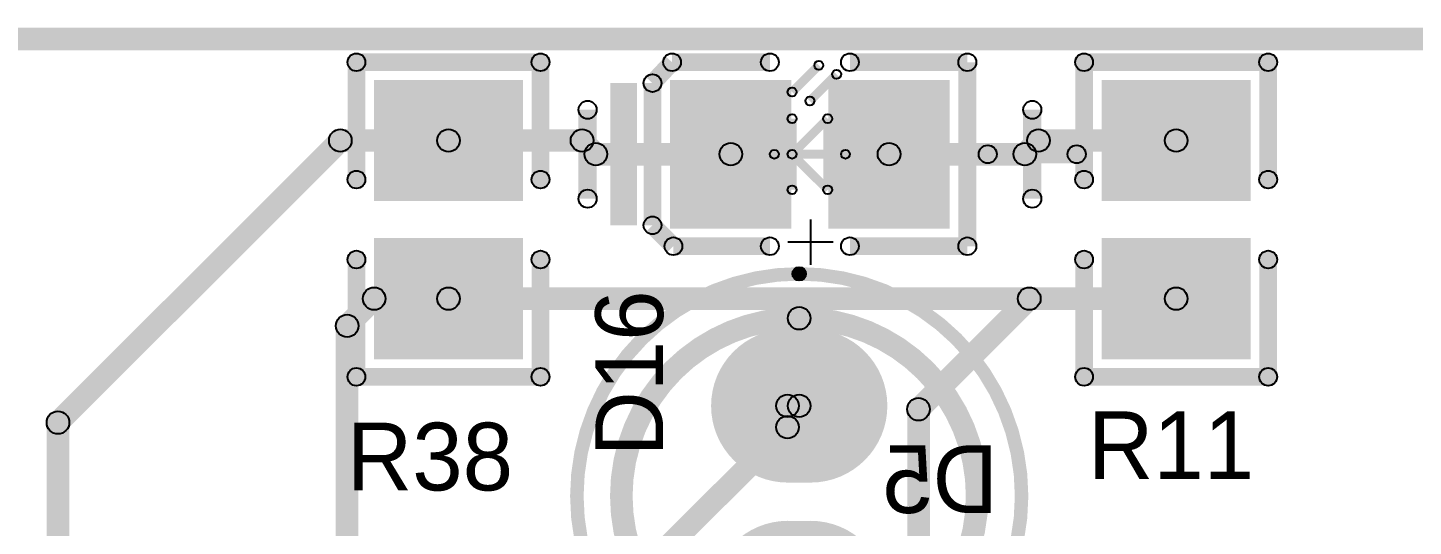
# Model space of a CAD drawing. Header units: millimetres. Extents: x 0 to 137, y 0 to 37.
# Drawn here: x 67.1 to 82.68, y 31.6 to 37.21 of the extents above; entities that cross this region are included whole.
import ezdxf

# ---------------------------------------------------------------- set-up
doc = ezdxf.new("R2010")
doc.units = ezdxf.units.MM
for name, color, linetype in [('BottomLayer', 5, 'Continuous'), ('BottomOverlay', 54, 'Continuous'), ('BottomSolder', 6, 'Continuous'), ('KeepOutLayer', 6, 'Continuous'), ('Mechanical13', 56, 'Continuous'), ('Mechanical15', 56, 'Continuous'), ('MultiLayer', 9, 'Continuous'), ('PadHoleLayer', 156, 'Continuous'), ('TopLayer', 1, 'Continuous'), ('TopOverlay', 2, 'Continuous'), ('TopPaste', 8, 'Continuous'), ('TopSolder', 216, 'Continuous')]:
    doc.layers.add(name, color=color, linetype=linetype)

# ---------------------------------------------------------------- blocks, each defined once
blk = doc.blocks.new('0805_R_15')
at = {"layer": 'TopLayer'}
for points in [[(-1.47, 0.735), (-0.31, 0.735), (-0.31, -0.735), (-1.47, -0.735)], [(0.31, 0.735), (1.47, 0.735), (1.47, -0.735), (0.31, -0.735)]]:
    blk.add_hatch(color=1, dxfattribs=at).paths.add_polyline_path(points)
at = {"layer": 'TopOverlay'}
h = blk.add_hatch(color=2, dxfattribs=at)
edge = h.paths.add_edge_path()
edge.add_arc((-1.77, 1.035), 0.1, 0, 360)
h = blk.add_hatch(color=2, dxfattribs=at)
edge = h.paths.add_edge_path()
edge.add_arc((-1.77, 1.035), 0.1, 0, 360)
for points in [[(-0.45, 1.135), (-0.45, 0.935), (-1.77, 0.935), (-1.77, 1.135)], [(1.77, 1.135), (1.77, 0.935), (0.45, 0.935), (0.45, 1.135)], [(-1.67, -1.035), (-1.87, -1.035), (-1.87, 1.035), (-1.67, 1.035)], [(1.87, -1.035), (1.67, -1.035), (1.67, 1.035), (1.87, 1.035)], [(-0.45, -0.935), (-0.45, -1.135), (-1.77, -1.135), (-1.77, -0.935)], [(1.77, -0.935), (1.77, -1.135), (0.45, -1.135), (0.45, -0.935)]]:
    blk.add_hatch(color=2, dxfattribs=at).paths.add_polyline_path(points)
h = blk.add_hatch(color=2, dxfattribs=at)
edge = h.paths.add_edge_path()
edge.add_arc((-0.45, 1.035), 0.1, 0, 360)
h = blk.add_hatch(color=2, dxfattribs=at)
edge = h.paths.add_edge_path()
edge.add_arc((0.45, 1.035), 0.1, 0, 360)
h = blk.add_hatch(color=2, dxfattribs=at)
edge = h.paths.add_edge_path()
edge.add_arc((1.77, 1.035), 0.1, 0, 360)
h = blk.add_hatch(color=2, dxfattribs=at)
edge = h.paths.add_edge_path()
edge.add_arc((1.77, 1.035), 0.1, 0, 360)
h = blk.add_hatch(color=2, dxfattribs=at)
edge = h.paths.add_edge_path()
edge.add_arc((-1.77, -1.035), 0.1, 0, 360)
h = blk.add_hatch(color=2, dxfattribs=at)
edge = h.paths.add_edge_path()
edge.add_arc((-1.77, -1.035), 0.1, 0, 360)
h = blk.add_hatch(color=2, dxfattribs=at)
edge = h.paths.add_edge_path()
edge.add_arc((-0.45, -1.035), 0.1, 0, 360)
h = blk.add_hatch(color=2, dxfattribs=at)
edge = h.paths.add_edge_path()
edge.add_arc((0.45, -1.035), 0.1, 0, 360)
h = blk.add_hatch(color=2, dxfattribs=at)
edge = h.paths.add_edge_path()
edge.add_arc((1.77, -1.035), 0.1, 0, 360)
h = blk.add_hatch(color=2, dxfattribs=at)
edge = h.paths.add_edge_path()
edge.add_arc((1.77, -1.035), 0.1, 0, 360)
at = {"layer": 'TopPaste'}
for points in [[(-1.47, 0.735), (-0.31, 0.735), (-0.31, -0.735), (-1.47, -0.735)], [(0.31, 0.735), (1.47, 0.735), (1.47, -0.735), (0.31, -0.735)]]:
    blk.add_hatch(color=8, dxfattribs=at).paths.add_polyline_path(points)
at = {"layer": 'TopSolder'}
for points in [[(-1.572, 0.837), (-0.208, 0.837), (-0.208, -0.837), (-1.572, -0.837)], [(0.208, 0.837), (1.572, 0.837), (1.572, -0.837), (0.208, -0.837)]]:
    blk.add_hatch(color=216, dxfattribs=at).paths.add_polyline_path(points)
at = {"layer": 'TopOverlay'}
for centre in [(-1.77, 1.035), (-1.77, 1.035), (-0.45, 1.035), (0.45, 1.035), (1.77, 1.035), (1.77, 1.035), (-1.77, -1.035), (-1.77, -1.035), (-0.45, -1.035), (0.45, -1.035), (1.77, -1.035), (1.77, -1.035)]:
    blk.add_circle(centre, 0.1, dxfattribs=at)
blk = doc.blocks.new('0805_R_23')
at = {"layer": 'TopLayer'}
for points in [[(-1.47, 0.735), (-0.31, 0.735), (-0.31, -0.735), (-1.47, -0.735)], [(0.31, 0.735), (1.47, 0.735), (1.47, -0.735), (0.31, -0.735)]]:
    blk.add_hatch(color=1, dxfattribs=at).paths.add_polyline_path(points)
at = {"layer": 'TopOverlay'}
h = blk.add_hatch(color=2, dxfattribs=at)
edge = h.paths.add_edge_path()
edge.add_arc((-1.77, 1.035), 0.1, 0, 360)
h = blk.add_hatch(color=2, dxfattribs=at)
edge = h.paths.add_edge_path()
edge.add_arc((-1.77, 1.035), 0.1, 0, 360)
for points in [[(-0.45, 1.135), (-0.45, 0.935), (-1.77, 0.935), (-1.77, 1.135)], [(1.77, 1.135), (1.77, 0.935), (0.45, 0.935), (0.45, 1.135)], [(-1.67, -1.035), (-1.87, -1.035), (-1.87, 1.035), (-1.67, 1.035)], [(1.87, -1.035), (1.67, -1.035), (1.67, 1.035), (1.87, 1.035)], [(-0.45, -0.935), (-0.45, -1.135), (-1.77, -1.135), (-1.77, -0.935)], [(1.77, -0.935), (1.77, -1.135), (0.45, -1.135), (0.45, -0.935)]]:
    blk.add_hatch(color=2, dxfattribs=at).paths.add_polyline_path(points)
h = blk.add_hatch(color=2, dxfattribs=at)
edge = h.paths.add_edge_path()
edge.add_arc((-0.45, 1.035), 0.1, 0, 360)
h = blk.add_hatch(color=2, dxfattribs=at)
edge = h.paths.add_edge_path()
edge.add_arc((0.45, 1.035), 0.1, 0, 360)
h = blk.add_hatch(color=2, dxfattribs=at)
edge = h.paths.add_edge_path()
edge.add_arc((1.77, 1.035), 0.1, 0, 360)
h = blk.add_hatch(color=2, dxfattribs=at)
edge = h.paths.add_edge_path()
edge.add_arc((1.77, 1.035), 0.1, 0, 360)
h = blk.add_hatch(color=2, dxfattribs=at)
edge = h.paths.add_edge_path()
edge.add_arc((-1.77, -1.035), 0.1, 0, 360)
h = blk.add_hatch(color=2, dxfattribs=at)
edge = h.paths.add_edge_path()
edge.add_arc((-1.77, -1.035), 0.1, 0, 360)
h = blk.add_hatch(color=2, dxfattribs=at)
edge = h.paths.add_edge_path()
edge.add_arc((-0.45, -1.035), 0.1, 0, 360)
h = blk.add_hatch(color=2, dxfattribs=at)
edge = h.paths.add_edge_path()
edge.add_arc((0.45, -1.035), 0.1, 0, 360)
h = blk.add_hatch(color=2, dxfattribs=at)
edge = h.paths.add_edge_path()
edge.add_arc((1.77, -1.035), 0.1, 0, 360)
h = blk.add_hatch(color=2, dxfattribs=at)
edge = h.paths.add_edge_path()
edge.add_arc((1.77, -1.035), 0.1, 0, 360)
at = {"layer": 'TopPaste'}
for points in [[(-1.47, 0.735), (-0.31, 0.735), (-0.31, -0.735), (-1.47, -0.735)], [(0.31, 0.735), (1.47, 0.735), (1.47, -0.735), (0.31, -0.735)]]:
    blk.add_hatch(color=8, dxfattribs=at).paths.add_polyline_path(points)
at = {"layer": 'TopSolder'}
for points in [[(-1.572, 0.837), (-0.208, 0.837), (-0.208, -0.837), (-1.572, -0.837)], [(0.208, 0.837), (1.572, 0.837), (1.572, -0.837), (0.208, -0.837)]]:
    blk.add_hatch(color=216, dxfattribs=at).paths.add_polyline_path(points)
at = {"layer": 'TopOverlay'}
for centre in [(-1.77, 1.035), (-1.77, 1.035), (-0.45, 1.035), (0.45, 1.035), (1.77, 1.035), (1.77, 1.035), (-1.77, -1.035), (-1.77, -1.035), (-0.45, -1.035), (0.45, -1.035), (1.77, -1.035), (1.77, -1.035)]:
    blk.add_circle(centre, 0.1, dxfattribs=at)
blk = doc.blocks.new('0805_LED_S1_62')
at = {"layer": 'Mechanical13'}
for points in [[(-0.165, 0.665), (-0.235, 0.735), (0.065, 1.035), (0.135, 0.965)], [(0.035, 0.565), (-0.035, 0.635), (0.265, 0.935), (0.335, 0.865)], [(-0.15, -0.4), (-0.25, -0.4), (-0.25, 0.4), (-0.15, 0.4)], [(-0.165, -0.035), (-0.235, 0.035), (0.165, 0.435), (0.235, 0.365)], [(0.25, -0.4), (0.15, -0.4), (0.15, 0.4), (0.25, 0.4)], [(-0.4, -0.05), (-0.4, 0.05), (0.4, 0.05), (0.4, -0.05)], [(-0.235, -0.035), (-0.165, 0.035), (0.235, -0.365), (0.165, -0.435)]]:
    blk.add_hatch(color=56, dxfattribs=at).paths.add_polyline_path(points)
h = blk.add_hatch(color=56, dxfattribs=at)
edge = h.paths.add_edge_path()
edge.add_arc((0.1, 1), 0.05, 0, 360)
h = blk.add_hatch(color=56, dxfattribs=at)
edge = h.paths.add_edge_path()
edge.add_arc((0.3, 0.9), 0.05, 0, 360)
h = blk.add_hatch(color=56, dxfattribs=at)
edge = h.paths.add_edge_path()
edge.add_arc((-0.2, 0.7), 0.05, 0, 360)
h = blk.add_hatch(color=56, dxfattribs=at)
edge = h.paths.add_edge_path()
edge.add_arc((0, 0.6), 0.05, 0, 360)
h = blk.add_hatch(color=56, dxfattribs=at)
edge = h.paths.add_edge_path()
edge.add_arc((-0.2, 0.4), 0.05, 0, 360)
h = blk.add_hatch(color=56, dxfattribs=at)
edge = h.paths.add_edge_path()
edge.add_arc((0.2, 0.4), 0.05, 0, 360)
h = blk.add_hatch(color=56, dxfattribs=at)
edge = h.paths.add_edge_path()
edge.add_arc((0.2, 0.4), 0.05, 0, 360)
h = blk.add_hatch(color=56, dxfattribs=at)
edge = h.paths.add_edge_path()
edge.add_arc((-0.4, 0), 0.05, 0, 360)
h = blk.add_hatch(color=56, dxfattribs=at)
edge = h.paths.add_edge_path()
edge.add_arc((-0.2, 0), 0.05, 0, 360)
h = blk.add_hatch(color=56, dxfattribs=at)
edge = h.paths.add_edge_path()
edge.add_arc((-0.2, 0), 0.05, 0, 360)
h = blk.add_hatch(color=56, dxfattribs=at)
edge = h.paths.add_edge_path()
edge.add_arc((0.4, 0), 0.05, 0, 360)
h = blk.add_hatch(color=56, dxfattribs=at)
edge = h.paths.add_edge_path()
edge.add_arc((-0.2, -0.4), 0.05, 0, 360)
h = blk.add_hatch(color=56, dxfattribs=at)
edge = h.paths.add_edge_path()
edge.add_arc((0.2, -0.4), 0.05, 0, 360)
h = blk.add_hatch(color=56, dxfattribs=at)
edge = h.paths.add_edge_path()
edge.add_arc((0.2, -0.4), 0.05, 0, 360)
at = {"layer": 'Mechanical15'}
h = blk.add_hatch(color=56, dxfattribs=at)
edge = h.paths.add_edge_path()
edge.add_arc((-2.5, 0.5), 0.102, 0, 360)
for points in [[(-2.398, -0.5), (-2.602, -0.5), (-2.602, 0.5), (-2.398, 0.5)], [(2.602, -0.5), (2.398, -0.5), (2.398, 0.5), (2.602, 0.5)], [(2, -0.102), (2, 0.102), (3, 0.102), (3, -0.102)]]:
    blk.add_hatch(color=56, dxfattribs=at).paths.add_polyline_path(points)
h = blk.add_hatch(color=56, dxfattribs=at)
edge = h.paths.add_edge_path()
edge.add_arc((2.5, 0.5), 0.102, 0, 360)
h = blk.add_hatch(color=56, dxfattribs=at)
edge = h.paths.add_edge_path()
edge.add_arc((2, 0), 0.102, 0, 360)
h = blk.add_hatch(color=56, dxfattribs=at)
edge = h.paths.add_edge_path()
edge.add_arc((3, 0), 0.102, 0, 360)
h = blk.add_hatch(color=56, dxfattribs=at)
edge = h.paths.add_edge_path()
edge.add_arc((-2.5, -0.5), 0.102, 0, 360)
h = blk.add_hatch(color=56, dxfattribs=at)
edge = h.paths.add_edge_path()
edge.add_arc((2.5, -0.5), 0.102, 0, 360)
at = {"layer": 'TopLayer'}
for points in [[(-0.31, -0.735), (-1.47, -0.735), (-1.47, 0.735), (-0.31, 0.735)], [(1.47, -0.735), (0.31, -0.735), (0.31, 0.735), (1.47, 0.735)]]:
    blk.add_hatch(color=1, dxfattribs=at).paths.add_polyline_path(points)
at = {"layer": 'TopOverlay'}
for points in [[(-1.697, 0.732), (-1.843, 0.868), (-1.623, 1.103), (-1.477, 0.967)], [(-1.55, 0.935), (-1.55, 1.135), (-0.45, 1.135), (-0.45, 0.935)], [(0.45, 0.935), (0.45, 1.135), (1.77, 1.135), (1.77, 0.935)], [(1.87, -1.035), (1.67, -1.035), (1.67, 1.035), (1.87, 1.035)], [(-2.245, -0.8), (-1.945, -0.8), (-1.945, 0.8), (-2.245, 0.8)], [(-1.67, -0.8), (-1.87, -0.8), (-1.87, 0.8), (-1.67, 0.8)], [(-1.841, -0.871), (-1.699, -0.729), (-1.464, -0.964), (-1.606, -1.106)], [(-1.535, -1.135), (-1.535, -0.935), (-0.45, -0.935), (-0.45, -1.135)], [(0.45, -1.135), (0.45, -0.935), (1.77, -0.935), (1.77, -1.135)]]:
    blk.add_hatch(color=2, dxfattribs=at).paths.add_polyline_path(points)
h = blk.add_hatch(color=2, dxfattribs=at)
edge = h.paths.add_edge_path()
edge.add_arc((-1.55, 1.035), 0.1, 0, 360)
h = blk.add_hatch(color=2, dxfattribs=at)
edge = h.paths.add_edge_path()
edge.add_arc((-1.55, 1.035), 0.1, 0, 360)
h = blk.add_hatch(color=2, dxfattribs=at)
edge = h.paths.add_edge_path()
edge.add_arc((-0.45, 1.035), 0.1, 0, 360)
h = blk.add_hatch(color=2, dxfattribs=at)
edge = h.paths.add_edge_path()
edge.add_arc((0.45, 1.035), 0.1, 0, 360)
h = blk.add_hatch(color=2, dxfattribs=at)
edge = h.paths.add_edge_path()
edge.add_arc((1.77, 1.035), 0.1, 0, 360)
h = blk.add_hatch(color=2, dxfattribs=at)
edge = h.paths.add_edge_path()
edge.add_arc((1.77, 1.035), 0.1, 0, 360)
h = blk.add_hatch(color=2, dxfattribs=at)
edge = h.paths.add_edge_path()
edge.add_arc((-1.77, 0.8), 0.1, 0, 360)
h = blk.add_hatch(color=2, dxfattribs=at)
edge = h.paths.add_edge_path()
edge.add_arc((-1.77, 0.8), 0.1, 0, 360)
h = blk.add_hatch(color=2, dxfattribs=at)
edge = h.paths.add_edge_path()
edge.add_arc((-1.77, -0.8), 0.1, 0, 360)
h = blk.add_hatch(color=2, dxfattribs=at)
edge = h.paths.add_edge_path()
edge.add_arc((-1.77, -0.8), 0.1, 0, 360)
h = blk.add_hatch(color=2, dxfattribs=at)
edge = h.paths.add_edge_path()
edge.add_arc((-1.535, -1.035), 0.1, 0, 360)
h = blk.add_hatch(color=2, dxfattribs=at)
edge = h.paths.add_edge_path()
edge.add_arc((-1.535, -1.035), 0.1, 0, 360)
h = blk.add_hatch(color=2, dxfattribs=at)
edge = h.paths.add_edge_path()
edge.add_arc((-0.45, -1.035), 0.1, 0, 360)
h = blk.add_hatch(color=2, dxfattribs=at)
edge = h.paths.add_edge_path()
edge.add_arc((0.45, -1.035), 0.1, 0, 360)
h = blk.add_hatch(color=2, dxfattribs=at)
edge = h.paths.add_edge_path()
edge.add_arc((1.77, -1.035), 0.1, 0, 360)
h = blk.add_hatch(color=2, dxfattribs=at)
edge = h.paths.add_edge_path()
edge.add_arc((1.77, -1.035), 0.1, 0, 360)
at = {"layer": 'TopPaste'}
for points in [[(-0.31, -0.735), (-1.47, -0.735), (-1.47, 0.735), (-0.31, 0.735)], [(1.47, -0.735), (0.31, -0.735), (0.31, 0.735), (1.47, 0.735)]]:
    blk.add_hatch(color=8, dxfattribs=at).paths.add_polyline_path(points)
at = {"layer": 'TopSolder'}
for points in [[(-0.208, -0.837), (-1.572, -0.837), (-1.572, 0.837), (-0.208, 0.837)], [(1.572, -0.837), (0.208, -0.837), (0.208, 0.837), (1.572, 0.837)]]:
    blk.add_hatch(color=216, dxfattribs=at).paths.add_polyline_path(points)
at = {"layer": 'Mechanical13'}
for centre in [(0.1, 1), (0.3, 0.9), (-0.2, 0.7), (0, 0.6), (-0.2, 0.4), (0.2, 0.4), (0.2, 0.4), (-0.4, 0), (-0.2, 0), (-0.2, 0), (0.4, 0), (-0.2, -0.4), (0.2, -0.4), (0.2, -0.4)]:
    blk.add_circle(centre, 0.05, dxfattribs=at)
at = {"layer": 'Mechanical15'}
for centre in [(-2.5, 0.5), (2.5, 0.5), (2, 0), (3, 0), (-2.5, -0.5), (2.5, -0.5)]:
    blk.add_circle(centre, 0.102, dxfattribs=at)
at = {"layer": 'TopOverlay'}
for centre in [(-1.55, 1.035), (-1.55, 1.035), (-0.45, 1.035), (0.45, 1.035), (1.77, 1.035), (1.77, 1.035), (-1.77, 0.8), (-1.77, 0.8), (-1.77, -0.8), (-1.77, -0.8), (-1.535, -1.035), (-1.535, -1.035), (-0.45, -1.035), (0.45, -1.035), (1.77, -1.035), (1.77, -1.035)]:
    blk.add_circle(centre, 0.1, dxfattribs=at)
blk = doc.blocks.new('3___LED___B_73')
at = {"layer": 'BottomLayer'}
h = blk.add_hatch(color=5, dxfattribs=at)
edge = h.paths.add_edge_path()
edge.add_arc((-1.079, -0.127), 0.762, 180, 360)
edge.add_line((-0.318, -0.127), (-0.318, 0.127))
edge.add_arc((-1.079, 0.127), 0.762, 0, 180)
edge.add_line((-1.841, 0.127), (-1.841, -0.127))
h = blk.add_hatch(color=5, dxfattribs=at)
edge = h.paths.add_edge_path()
edge.add_arc((1.079, -0.127), 0.762, 180, 360)
edge.add_line((1.841, -0.127), (1.841, 0.127))
edge.add_arc((1.079, 0.127), 0.762, 0, 180)
edge.add_line((0.318, 0.127), (0.318, -0.127))
at = {"layer": 'BottomOverlay'}
h = blk.add_hatch(color=54, dxfattribs=at)
edge = h.paths.add_edge_path()
edge.add_arc((-2.564, 0), 0.0762, 0, 360)
h = blk.add_hatch(color=54, dxfattribs=at)
edge = h.paths.add_edge_path()
edge.add_arc((-2.064, 0), 0.127, 0, 360)
h = blk.add_hatch(color=54, dxfattribs=at)
edge = h.paths.add_edge_path()
edge.add_arc((1.937, 0), 0.127, 0, 360)
h = blk.add_hatch(color=54, dxfattribs=at)
edge = h.paths.add_edge_path()
edge.add_arc((2.437, 0), 0.0762, 0, 360)
at = {"layer": 'BottomSolder'}
h = blk.add_hatch(color=6, dxfattribs=at)
edge = h.paths.add_edge_path()
edge.add_arc((-1.079, -0.127), 0.864, 180, 360)
edge.add_line((-0.216, -0.127), (-0.216, 0.127))
edge.add_arc((-1.079, 0.127), 0.864, 0, 180)
edge.add_line((-1.943, 0.127), (-1.943, -0.127))
h = blk.add_hatch(color=6, dxfattribs=at)
edge = h.paths.add_edge_path()
edge.add_arc((1.079, -0.127), 0.864, 180, 360)
edge.add_line((1.943, -0.127), (1.943, 0.127))
edge.add_arc((1.079, 0.127), 0.864, 0, 180)
edge.add_line((0.216, 0.127), (0.216, -0.127))
at = {"layer": 'MultiLayer'}
h = blk.add_hatch(color=9, dxfattribs=at)
edge = h.paths.add_edge_path()
edge.add_arc((-1.079, -0.127), 0.762, 180, 360)
edge.add_line((-0.318, -0.127), (-0.318, 0.127))
edge.add_arc((-1.079, 0.127), 0.762, 0, 180)
edge.add_line((-1.841, 0.127), (-1.841, -0.127))
h = blk.add_hatch(color=9, dxfattribs=at)
edge = h.paths.add_edge_path()
edge.add_arc((1.079, -0.127), 0.762, 180, 360)
edge.add_line((1.841, -0.127), (1.841, 0.127))
edge.add_arc((1.079, 0.127), 0.762, 0, 180)
edge.add_line((0.318, 0.127), (0.318, -0.127))
at = {"layer": 'PadHoleLayer'}
h = blk.add_hatch(color=156, dxfattribs=at)
edge = h.paths.add_edge_path()
edge.add_arc((-1.079, 0), 0.35, 0, 360)
h = blk.add_hatch(color=156, dxfattribs=at)
edge = h.paths.add_edge_path()
edge.add_arc((1.079, 0), 0.35, 0, 360)
at = {"layer": 'TopLayer'}
h = blk.add_hatch(color=1, dxfattribs=at)
edge = h.paths.add_edge_path()
edge.add_arc((-1.079, -0.127), 0.762, 180, 360)
edge.add_line((-0.318, -0.127), (-0.318, 0.127))
edge.add_arc((-1.079, 0.127), 0.762, 0, 180)
edge.add_line((-1.841, 0.127), (-1.841, -0.127))
h = blk.add_hatch(color=1, dxfattribs=at)
edge = h.paths.add_edge_path()
edge.add_arc((1.079, -0.127), 0.762, 180, 360)
edge.add_line((1.841, -0.127), (1.841, 0.127))
edge.add_arc((1.079, 0.127), 0.762, 0, 180)
edge.add_line((0.318, 0.127), (0.318, -0.127))
at = {"layer": 'TopSolder'}
h = blk.add_hatch(color=216, dxfattribs=at)
edge = h.paths.add_edge_path()
edge.add_arc((-1.079, -0.127), 0.864, 180, 360)
edge.add_line((-0.216, -0.127), (-0.216, 0.127))
edge.add_arc((-1.079, 0.127), 0.864, 0, 180)
edge.add_line((-1.943, 0.127), (-1.943, -0.127))
h = blk.add_hatch(color=216, dxfattribs=at)
edge = h.paths.add_edge_path()
edge.add_arc((1.079, -0.127), 0.864, 180, 360)
edge.add_line((1.943, -0.127), (1.943, 0.127))
edge.add_arc((1.079, 0.127), 0.864, 0, 180)
edge.add_line((0.216, 0.127), (0.216, -0.127))
at = {"layer": 'BottomOverlay'}
for p, q in [((-2.921, 0.381), (-2.921, -0.127)), ((-3.175, 0.127), (-2.667, 0.127))]:
    blk.add_line(p, q, dxfattribs=at)
for points, const_width in [([(2.437, 0, 1), (-2.564, 0, 1)], 0.152), ([(1.937, 0, 1), (-2.064, 0, 1)], 0.254)]:
    blk.add_lwpolyline(points, format="xyb", close=True, dxfattribs=dict(at, const_width=const_width))
for centre, radius in [((-2.564, 0), 0.0762), ((-2.064, 0), 0.127), ((1.937, 0), 0.127), ((2.437, 0), 0.0762)]:
    blk.add_circle(centre, radius, dxfattribs=at)

msp = doc.modelspace()

# ---------------------------------------------------------------- hatches: boundary and pattern name
at = {"layer": 'KeepOutLayer'}
msp.add_hatch(color=6, dxfattribs=at).paths.add_polyline_path([(3.683, 36.957), (3.683, 37.211), (132.969, 37.211), (132.969, 36.957)])
at = {"layer": 'TopLayer'}
for points in [[(67.527, 32.677), (67.347, 32.857), (70.522, 36.032), (70.702, 35.852)], [(70.612, 35.815), (70.612, 36.069), (71.828, 36.069), (71.828, 35.815)], [(71.828, 35.815), (71.828, 36.069), (73.33, 36.069), (73.33, 35.815)], [(73.24, 35.852), (73.42, 36.032), (73.575, 35.877), (73.395, 35.697)], [(78.398, 35.697), (78.218, 35.877), (78.373, 36.032), (78.553, 35.852)], [(78.463, 35.815), (78.463, 36.069), (80.01, 36.069), (80.01, 35.815)], [(73.485, 35.66), (73.485, 35.914), (75.002, 35.914), (75.002, 35.66)], [(76.782, 35.66), (76.782, 35.914), (78.308, 35.914), (78.308, 35.66)], [(70.993, 34.035), (70.993, 34.289), (71.828, 34.289), (71.828, 34.035)], [(71.828, 34.035), (71.828, 34.289), (78.359, 34.289), (78.359, 34.035)], [(78.359, 34.035), (78.359, 34.289), (80.01, 34.289), (80.01, 34.035)], [(70.778, 33.767), (70.598, 33.947), (70.903, 34.252), (71.083, 34.072)], [(77.204, 32.828), (77.025, 33.007), (78.269, 34.252), (78.449, 34.072)], [(70.815, 29.006), (70.561, 29.006), (70.561, 33.857), (70.815, 33.857)], [(75.641, 32.83), (75.641, 33.084), (75.772, 33.084), (75.772, 32.83)], [(75.768, 32.716), (75.514, 32.716), (75.514, 32.956), (75.768, 32.956)], [(77.241, 29.693), (76.987, 29.693), (76.987, 32.917), (77.241, 32.917)], [(67.564, 2.921), (67.31, 2.921), (67.31, 32.767), (67.564, 32.767)], [(73.496, 30.391), (73.316, 30.571), (75.551, 32.806), (75.731, 32.626)]]:
    msp.add_hatch(color=1, dxfattribs=at).paths.add_polyline_path(points)
h = msp.add_hatch(color=1, dxfattribs=at)
edge = h.paths.add_edge_path()
edge.add_arc((70.612, 35.942), 0.127, 0, 360)
h = msp.add_hatch(color=1, dxfattribs=at)
edge = h.paths.add_edge_path()
edge.add_arc((70.612, 35.942), 0.127, 0, 360)
h = msp.add_hatch(color=1, dxfattribs=at)
edge = h.paths.add_edge_path()
edge.add_arc((71.828, 35.942), 0.127, 0, 360)
h = msp.add_hatch(color=1, dxfattribs=at)
edge = h.paths.add_edge_path()
edge.add_arc((71.828, 35.942), 0.127, 0, 360)
h = msp.add_hatch(color=1, dxfattribs=at)
edge = h.paths.add_edge_path()
edge.add_arc((73.33, 35.942), 0.127, 0, 360)
h = msp.add_hatch(color=1, dxfattribs=at)
edge = h.paths.add_edge_path()
edge.add_arc((73.33, 35.942), 0.127, 0, 360)
h = msp.add_hatch(color=1, dxfattribs=at)
edge = h.paths.add_edge_path()
edge.add_arc((78.463, 35.942), 0.127, 0, 360)
h = msp.add_hatch(color=1, dxfattribs=at)
edge = h.paths.add_edge_path()
edge.add_arc((78.463, 35.942), 0.127, 0, 360)
h = msp.add_hatch(color=1, dxfattribs=at)
edge = h.paths.add_edge_path()
edge.add_arc((80.01, 35.942), 0.127, 0, 360)
h = msp.add_hatch(color=1, dxfattribs=at)
edge = h.paths.add_edge_path()
edge.add_arc((73.485, 35.787), 0.127, 0, 360)
h = msp.add_hatch(color=1, dxfattribs=at)
edge = h.paths.add_edge_path()
edge.add_arc((73.485, 35.787), 0.127, 0, 360)
h = msp.add_hatch(color=1, dxfattribs=at)
edge = h.paths.add_edge_path()
edge.add_arc((75.002, 35.787), 0.127, 0, 360)
h = msp.add_hatch(color=1, dxfattribs=at)
edge = h.paths.add_edge_path()
edge.add_arc((76.782, 35.787), 0.127, 0, 360)
h = msp.add_hatch(color=1, dxfattribs=at)
edge = h.paths.add_edge_path()
edge.add_arc((78.308, 35.787), 0.127, 0, 360)
h = msp.add_hatch(color=1, dxfattribs=at)
edge = h.paths.add_edge_path()
edge.add_arc((78.308, 35.787), 0.127, 0, 360)
h = msp.add_hatch(color=1, dxfattribs=at)
edge = h.paths.add_edge_path()
edge.add_arc((70.993, 34.162), 0.127, 0, 360)
h = msp.add_hatch(color=1, dxfattribs=at)
edge = h.paths.add_edge_path()
edge.add_arc((70.993, 34.162), 0.127, 0, 360)
h = msp.add_hatch(color=1, dxfattribs=at)
edge = h.paths.add_edge_path()
edge.add_arc((71.828, 34.162), 0.127, 0, 360)
h = msp.add_hatch(color=1, dxfattribs=at)
edge = h.paths.add_edge_path()
edge.add_arc((71.828, 34.162), 0.127, 0, 360)
h = msp.add_hatch(color=1, dxfattribs=at)
edge = h.paths.add_edge_path()
edge.add_arc((78.359, 34.162), 0.127, 0, 360)
h = msp.add_hatch(color=1, dxfattribs=at)
edge = h.paths.add_edge_path()
edge.add_arc((78.359, 34.162), 0.127, 0, 360)
h = msp.add_hatch(color=1, dxfattribs=at)
edge = h.paths.add_edge_path()
edge.add_arc((78.359, 34.162), 0.127, 0, 360)
h = msp.add_hatch(color=1, dxfattribs=at)
edge = h.paths.add_edge_path()
edge.add_arc((80.01, 34.162), 0.127, 0, 360)
h = msp.add_hatch(color=1, dxfattribs=at)
edge = h.paths.add_edge_path()
edge.add_arc((70.688, 33.857), 0.127, 0, 360)
h = msp.add_hatch(color=1, dxfattribs=at)
edge = h.paths.add_edge_path()
edge.add_arc((70.688, 33.857), 0.127, 0, 360)
h = msp.add_hatch(color=1, dxfattribs=at)
edge = h.paths.add_edge_path()
edge.add_arc((75.641, 32.956), 0.127, 0, 360)
h = msp.add_hatch(color=1, dxfattribs=at)
edge = h.paths.add_edge_path()
edge.add_arc((75.641, 32.956), 0.127, 0, 360)
h = msp.add_hatch(color=1, dxfattribs=at)
edge = h.paths.add_edge_path()
edge.add_arc((75.772, 32.956), 0.127, 0, 360)
h = msp.add_hatch(color=1, dxfattribs=at)
edge = h.paths.add_edge_path()
edge.add_arc((77.114, 32.917), 0.127, 0, 360)
h = msp.add_hatch(color=1, dxfattribs=at)
edge = h.paths.add_edge_path()
edge.add_arc((77.114, 32.917), 0.127, 0, 360)
h = msp.add_hatch(color=1, dxfattribs=at)
edge = h.paths.add_edge_path()
edge.add_arc((67.437, 32.767), 0.127, 0, 360)
h = msp.add_hatch(color=1, dxfattribs=at)
edge = h.paths.add_edge_path()
edge.add_arc((67.437, 32.767), 0.127, 0, 360)
h = msp.add_hatch(color=1, dxfattribs=at)
edge = h.paths.add_edge_path()
edge.add_arc((75.641, 32.716), 0.127, 0, 360)
h = msp.add_hatch(color=1, dxfattribs=at)
edge = h.paths.add_edge_path()
edge.add_arc((75.641, 32.716), 0.127, 0, 360)

# ---------------------------------------------------------------- linework, layer by layer
for centre in [(70.612, 35.942), (70.612, 35.942), (71.828, 35.942), (71.828, 35.942), (73.33, 35.942), (73.33, 35.942), (78.463, 35.942), (78.463, 35.942), (80.01, 35.942), (73.485, 35.787), (73.485, 35.787), (75.002, 35.787), (76.782, 35.787), (78.308, 35.787), (78.308, 35.787), (70.993, 34.162), (70.993, 34.162), (71.828, 34.162), (71.828, 34.162), (78.359, 34.162), (78.359, 34.162), (78.359, 34.162), (80.01, 34.162), (70.688, 33.857), (70.688, 33.857), (75.641, 32.956), (75.641, 32.956), (75.772, 32.956), (77.114, 32.917), (77.114, 32.917), (67.437, 32.767), (67.437, 32.767), (75.641, 32.716), (75.641, 32.716)]:
    msp.add_circle(centre, 0.127, dxfattribs=at)

# ---------------------------------------------------------------- block references
for name, p, rotation in [('0805_R_15', (71.828, 35.052), 270), ('0805_LED_S1_62', (75.892, 35.787), 360), ('0805_R_23', (80.01, 35.052), 270), ('3___LED___B_73', (75.772, 31.877), 270)]:
    msp.add_blockref(name, p, dxfattribs=dict(rotation=rotation))

# ---------------------------------------------------------------- texts
at = {"layer": 'BottomOverlay', "text_generation_flag": 2}
msp.add_text('D5', height=0.762, dxfattribs=at).set_placement((78.01, 31.75))
at = {"layer": 'TopOverlay'}
msp.add_text('D16', height=0.762, rotation=90, dxfattribs=at).set_placement((74.241, 32.385))
for s, p in [('R11', (79.019, 32.131)), ('R38', (70.685, 32.004))]:
    msp.add_text(s, height=0.762, dxfattribs=at).set_placement(p)

doc.saveas('drawing.dxf')
